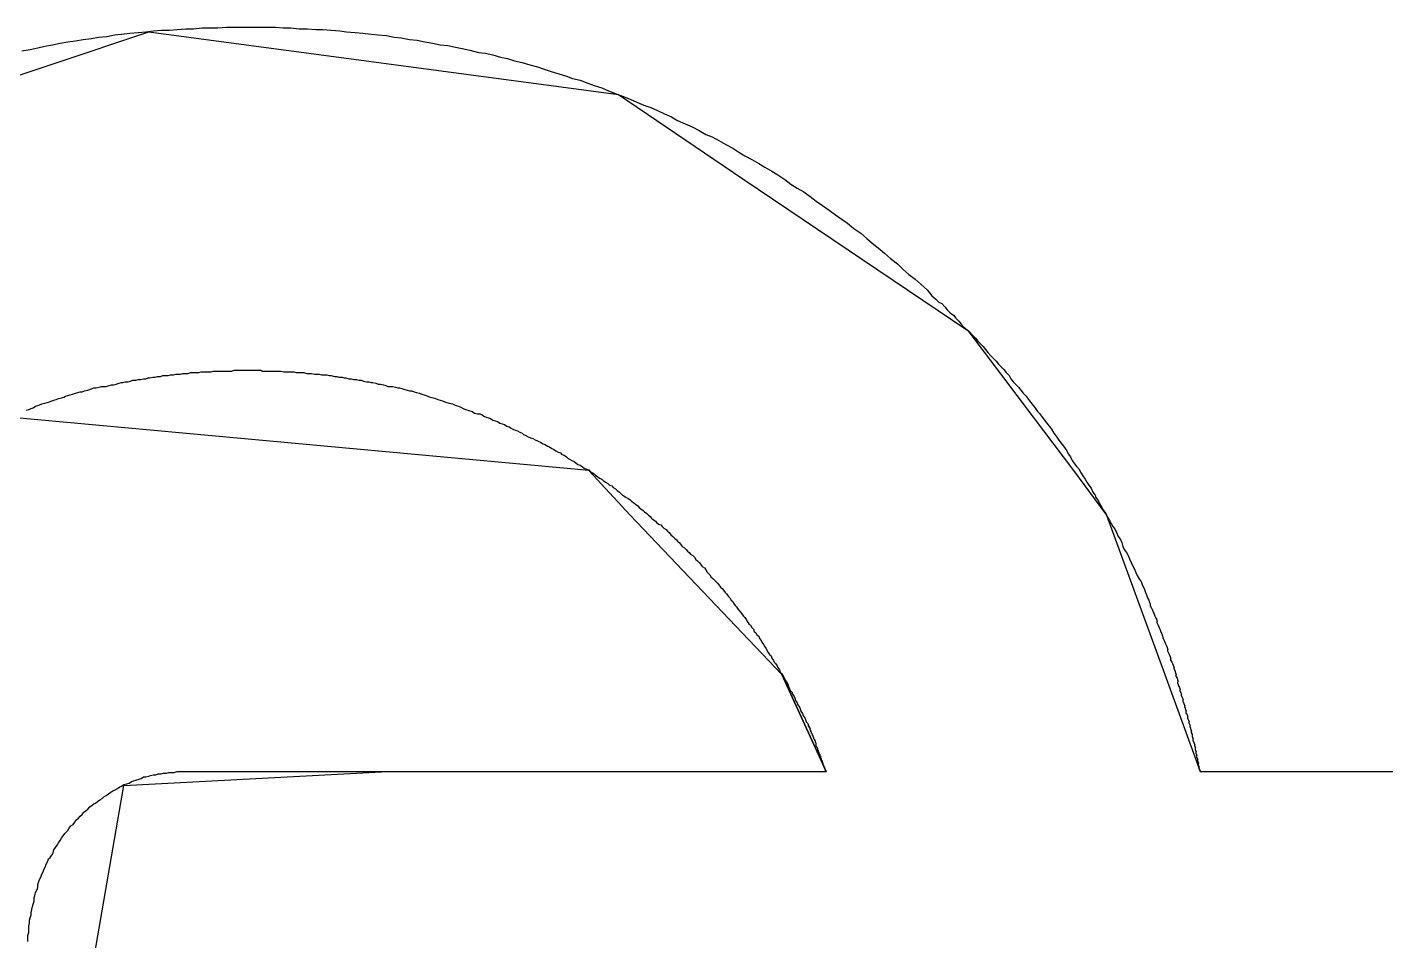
# Model space of a CAD drawing. Extents: x -69.4 to 29.6, y -21.9 to 37.7.
# Drawn here: x -54.798 to -53.025, y 23.908 to 25.101 of the extents above; entities that cross this region are included whole.
import ezdxf

# ---------------------------------------------------------------- set-up
doc = ezdxf.new("R2010")
doc.units = 0
doc.layers.add('gto', color=5, linetype='CONTINUOUS')

msp = doc.modelspace()

# ---------------------------------------------------------------- linework, layer by layer
at = {"layer": 'gto', "color": 5}
for points in [[(-54.80511, 25.07005), (-54.79411, 25.07205), (-54.78411, 25.07405), (-54.77511, 25.07605), (-54.76511, 25.07805), (-54.75511, 25.08005), (-54.745109, 25.08205), (-54.735109, 25.08305), (-54.725109, 25.08505), (-54.714109, 25.08605), (-54.705109, 25.08805), (-54.694109, 25.08905), (-54.684109, 25.09105), (-54.675109, 25.09205), (-54.664109, 25.09305), (-54.653109, 25.09405), (-54.643109, 25.09505), (-54.633109, 25.09605), (-54.623109, 25.09705), (-54.612109, 25.09705), (-54.602109, 25.09805), (-54.591109, 25.09905), (-54.581109, 25.09905), (-54.570109, 25.10005), (-54.560109, 25.10005), (-54.549109, 25.10005), (-54.538109, 25.10105), (-54.528109, 25.10105), (-54.517109, 25.10105), (-54.506109, 25.10105), (-54.495109, 25.10105), (-54.485109, 25.10105), (-54.474109, 25.10105), (-54.464109, 25.10005), (-54.454109, 25.10005), (-54.443109, 25.09905), (-54.432109, 25.09905), (-54.421109, 25.09805), (-54.412109, 25.09805), (-54.401109, 25.09705), (-54.390109, 25.09605), (-54.381109, 25.09505), (-54.370109, 25.09405), (-54.360109, 25.09305), (-54.349109, 25.09205), (-54.340109, 25.09105), (-54.329109, 25.09005), (-54.319109, 25.08805), (-54.310109, 25.08705), (-54.299109, 25.08505), (-54.289109, 25.08405), (-54.279109, 25.08205), (-54.269109, 25.08005), (-54.259109, 25.07805), (-54.249108, 25.07705), (-54.239108, 25.07505), (-54.230108, 25.07305), (-54.220108, 25.07105), (-54.209108, 25.06805), (-54.200108, 25.06705), (-54.190108, 25.06505), (-54.180108, 25.06205), (-54.171108, 25.06005), (-54.162108, 25.05705), (-54.152108, 25.05505), (-54.142108, 25.05205), (-54.132108, 25.04905), (-54.123108, 25.04605), (-54.114108, 25.04305), (-54.104108, 25.04005), (-54.094108, 25.03705), (-54.086108, 25.03405), (-54.076108, 25.03205), (-54.066108, 25.02805), (-54.058108, 25.02505), (-54.048108, 25.02205), (-54.039108, 25.01805), (-54.029108, 25.01405), (-54.021108, 25.01105), (-54.011108, 25.00705), (-54.002108, 25.00305), (-53.993108, 24.99905), (-53.984108, 24.99605), (-53.975108, 24.99205), (-53.966108, 24.98805), (-53.957108, 24.98405), (-53.949108, 24.97905), (-53.939108, 24.97505), (-53.930108, 24.97105), (-53.921108, 24.96605), (-53.912108, 24.96105), (-53.904108, 24.95805), (-53.895108, 24.95305), (-53.886108, 24.94805), (-53.877108, 24.94305), (-53.869108, 24.93805), (-53.861108, 24.93305), (-53.852108, 24.92805), (-53.843108, 24.92305), (-53.835108, 24.91805), (-53.826108, 24.91305), (-53.818108, 24.90805), (-53.809108, 24.90205), (-53.801108, 24.89605), (-53.793108, 24.89105), (-53.784108, 24.88605), (-53.776108, 24.88005), (-53.768108, 24.87405), (-53.760108, 24.86805), (-53.751108, 24.86205), (-53.743107, 24.85605), (-53.734107, 24.85005), (-53.727107, 24.84505), (-53.719107, 24.83805), (-53.710107, 24.83205), (-53.702107, 24.82505), (-53.695107, 24.81905), (-53.687107, 24.81305), (-53.679107, 24.80605), (-53.671107, 24.79905), (-53.662107, 24.79205), (-53.655107, 24.78505), (-53.647107, 24.77805), (-53.639107, 24.77205), (-53.631107, 24.76505), (-53.623107, 24.75805), (-53.617107, 24.75005), (-53.612107, 24.746049), (-53.608107, 24.742049), (-53.604107, 24.740049), (-53.600107, 24.736049), (-53.597107, 24.732049), (-53.593107, 24.728049), (-53.589107, 24.725049), (-53.586107, 24.721049), (-53.582107, 24.717049), (-53.579107, 24.713049), (-53.575107, 24.709049), (-53.571107, 24.706049), (-53.568107, 24.703049), (-53.564107, 24.699049), (-53.560107, 24.695049), (-53.557107, 24.691049), (-53.553107, 24.687049), (-53.550107, 24.684049), (-53.547107, 24.680049), (-53.544107, 24.676049), (-53.540107, 24.672049), (-53.537107, 24.669049), (-53.533107, 24.665049), (-53.530107, 24.661049), (-53.526107, 24.657049), (-53.523107, 24.654049), (-53.520107, 24.650049), (-53.516107, 24.646049), (-53.514107, 24.642049), (-53.511107, 24.638049), (-53.507107, 24.634049), (-53.504107, 24.631049), (-53.501107, 24.627049), (-53.498107, 24.623049), (-53.494107, 24.619049), (-53.491107, 24.615049), (-53.488107, 24.611049), (-53.485107, 24.607049), (-53.482107, 24.603049), (-53.479107, 24.599049), (-53.476107, 24.596049), (-53.473107, 24.592049), (-53.470107, 24.588049), (-53.467107, 24.584049), (-53.464107, 24.580049), (-53.461107, 24.576049), (-53.458107, 24.571049), (-53.455107, 24.567049), (-53.452107, 24.563049), (-53.450107, 24.560049), (-53.447107, 24.556049), (-53.444107, 24.552049), (-53.441107, 24.548049), (-53.439107, 24.544049), (-53.436107, 24.540049), (-53.434107, 24.535049), (-53.431107, 24.531049), (-53.428107, 24.527049), (-53.425107, 24.524049), (-53.423107, 24.520049), (-53.420107, 24.515049), (-53.417107, 24.511049), (-53.415107, 24.507049), (-53.412107, 24.503049), (-53.409107, 24.499049), (-53.407107, 24.494049), (-53.404107, 24.490049), (-53.403107, 24.487049), (-53.400107, 24.483049), (-53.398107, 24.478049), (-53.395107, 24.474049), (-53.393107, 24.470049), (-53.390107, 24.466049), (-53.388107, 24.461049), (-53.385107, 24.457049), (-53.383107, 24.453049), (-53.381107, 24.449049), (-53.378107, 24.445049), (-53.376107, 24.441049), (-53.374107, 24.436049), (-53.371107, 24.432049), (-53.369107, 24.428049), (-53.368107, 24.423049), (-53.366107, 24.419049), (-53.363107, 24.415049), (-53.361107, 24.411049), (-53.359107, 24.407049), (-53.357107, 24.402049), (-53.355107, 24.398049), (-53.353107, 24.394049), (-53.351107, 24.389049), (-53.349107, 24.385049), (-53.346107, 24.380049), (-53.344107, 24.377049), (-53.342107, 24.372049), (-53.340107, 24.368049), (-53.338107, 24.363049), (-53.337107, 24.360049), (-53.336107, 24.357049), (-53.335107, 24.355049), (-53.334107, 24.353049), (-53.333107, 24.350049), (-53.332107, 24.348049), (-53.332107, 24.346049), (-53.331107, 24.343049), (-53.330107, 24.342049), (-53.329107, 24.340049), (-53.328107, 24.337049), (-53.327107, 24.335049), (-53.326107, 24.332049), (-53.325107, 24.330049), (-53.324107, 24.328049), (-53.323107, 24.325049)], [(-54.88411, 25.01305), (-54.639109, 25.09505), (-54.026108, 25.01305), (-53.864108, 24.90305), (-53.570107, 24.705049), (-53.485107, 24.592049), (-53.432107, 24.522049), (-53.389107, 24.464049), (-53.313107, 24.256049), (-53.267107, 24.129048), (-52.789106, 24.129048)], [(-54.88411, 25.01305), (-54.639109, 25.09505)], [(-54.639109, 25.09505), (-54.026108, 25.01305)], [(-54.026108, 25.01305), (-53.864108, 24.90305)], [(-53.864108, 24.90305), (-53.570107, 24.705049)], [(-53.570107, 24.705049), (-53.485107, 24.592049)], [(-54.558109, 24.651049), (-54.555109, 24.652049)], [(-54.555109, 24.652049), (-54.551109, 24.652049)], [(-54.551109, 24.652049), (-54.548109, 24.652049)], [(-54.548109, 24.652049), (-54.545109, 24.652049)], [(-54.545109, 24.652049), (-54.541109, 24.652049)], [(-54.541109, 24.652049), (-54.538109, 24.652049)], [(-54.538109, 24.652049), (-54.534109, 24.652049)], [(-54.534109, 24.652049), (-54.531109, 24.652049)], [(-54.531109, 24.652049), (-54.528109, 24.653049)], [(-54.528109, 24.653049), (-54.525109, 24.653049)], [(-54.525109, 24.653049), (-54.521109, 24.653049)], [(-54.521109, 24.653049), (-54.518109, 24.653049)], [(-54.518109, 24.653049), (-54.514109, 24.653049)], [(-54.514109, 24.653049), (-54.511109, 24.653049)], [(-54.511109, 24.653049), (-54.507109, 24.653049)], [(-54.507109, 24.653049), (-54.504109, 24.653049)], [(-54.504109, 24.653049), (-54.500109, 24.653049)], [(-54.500109, 24.653049), (-54.497109, 24.653049)], [(-54.497109, 24.653049), (-54.493109, 24.653049)], [(-54.493109, 24.653049), (-54.491109, 24.652049)], [(-54.491109, 24.652049), (-54.487109, 24.652049)], [(-54.487109, 24.652049), (-54.484109, 24.652049)], [(-54.484109, 24.652049), (-54.480109, 24.652049)], [(-54.480109, 24.652049), (-54.477109, 24.652049)], [(-54.477109, 24.652049), (-54.473109, 24.652049)], [(-54.473109, 24.652049), (-54.470109, 24.652049)], [(-54.470109, 24.652049), (-54.467109, 24.652049)], [(-54.467109, 24.652049), (-54.463109, 24.651049)], [(-54.691109, 24.633049), (-54.688109, 24.634049)], [(-54.688109, 24.634049), (-54.685109, 24.634049)], [(-54.685109, 24.634049), (-54.682109, 24.635049)], [(-54.682109, 24.635049), (-54.678109, 24.636049)], [(-54.678109, 24.636049), (-54.675109, 24.637049)], [(-54.675109, 24.637049), (-54.673109, 24.637049)], [(-54.673109, 24.637049), (-54.670109, 24.638049)], [(-54.670109, 24.638049), (-54.666109, 24.638049)], [(-54.666109, 24.638049), (-54.663109, 24.639049)], [(-54.663109, 24.639049), (-54.660109, 24.640049)], [(-54.660109, 24.640049), (-54.656109, 24.640049)], [(-54.656109, 24.640049), (-54.653109, 24.641049)], [(-54.653109, 24.641049), (-54.650109, 24.641049)], [(-54.650109, 24.641049), (-54.646109, 24.642049)], [(-54.646109, 24.642049), (-54.643109, 24.642049)], [(-54.643109, 24.642049), (-54.640109, 24.643049)], [(-54.640109, 24.643049), (-54.638109, 24.643049)], [(-54.638109, 24.643049), (-54.634109, 24.644049)], [(-54.634109, 24.644049), (-54.631109, 24.644049)], [(-54.631109, 24.644049), (-54.628109, 24.645049)], [(-54.628109, 24.645049), (-54.624109, 24.645049)], [(-54.624109, 24.645049), (-54.621109, 24.646049)], [(-54.621109, 24.646049), (-54.617109, 24.646049)], [(-54.617109, 24.646049), (-54.614109, 24.646049)], [(-54.614109, 24.646049), (-54.611109, 24.647049)], [(-54.611109, 24.647049), (-54.607109, 24.647049)], [(-54.607109, 24.647049), (-54.604109, 24.648049)], [(-54.604109, 24.648049), (-54.602109, 24.648049)], [(-54.602109, 24.648049), (-54.598109, 24.648049)], [(-54.598109, 24.648049), (-54.595109, 24.649049)], [(-54.595109, 24.649049), (-54.591109, 24.649049)], [(-54.591109, 24.649049), (-54.588109, 24.649049)], [(-54.588109, 24.649049), (-54.585109, 24.650049)], [(-54.585109, 24.650049), (-54.581109, 24.650049)], [(-54.581109, 24.650049), (-54.578109, 24.650049)], [(-54.578109, 24.650049), (-54.574109, 24.650049)], [(-54.574109, 24.650049), (-54.571109, 24.651049)], [(-54.571109, 24.651049), (-54.568109, 24.651049)], [(-54.568109, 24.651049), (-54.565109, 24.651049)], [(-54.565109, 24.651049), (-54.562109, 24.651049)], [(-54.562109, 24.651049), (-54.558109, 24.651049)], [(-54.463109, 24.651049), (-54.460109, 24.651049)], [(-54.460109, 24.651049), (-54.457109, 24.651049)], [(-54.457109, 24.651049), (-54.454109, 24.651049)], [(-54.454109, 24.651049), (-54.450109, 24.651049)], [(-54.450109, 24.651049), (-54.447109, 24.650049)], [(-54.447109, 24.650049), (-54.444109, 24.650049)], [(-54.444109, 24.650049), (-54.440109, 24.650049)], [(-54.440109, 24.650049), (-54.437109, 24.650049)], [(-54.437109, 24.650049), (-54.433109, 24.649049)], [(-54.433109, 24.649049), (-54.430109, 24.649049)], [(-54.430109, 24.649049), (-54.427109, 24.649049)], [(-54.427109, 24.649049), (-54.423109, 24.648049)], [(-54.423109, 24.648049), (-54.421109, 24.648049)], [(-54.421109, 24.648049), (-54.417109, 24.648049)], [(-54.417109, 24.648049), (-54.414109, 24.647049)], [(-54.414109, 24.647049), (-54.411109, 24.647049)], [(-54.411109, 24.647049), (-54.407109, 24.647049)], [(-54.407109, 24.647049), (-54.404109, 24.646049)], [(-54.404109, 24.646049), (-54.401109, 24.646049)], [(-54.401109, 24.646049), (-54.397109, 24.645049)], [(-54.397109, 24.645049), (-54.394109, 24.645049)], [(-54.394109, 24.645049), (-54.391109, 24.644049)], [(-54.391109, 24.644049), (-54.387109, 24.644049)], [(-54.387109, 24.644049), (-54.384109, 24.643049)], [(-54.384109, 24.643049), (-54.382109, 24.643049)], [(-54.382109, 24.643049), (-54.378109, 24.642049)], [(-54.378109, 24.642049), (-54.375109, 24.642049)], [(-54.375109, 24.642049), (-54.372109, 24.641049)], [(-54.372109, 24.641049), (-54.368109, 24.641049)], [(-54.368109, 24.641049), (-54.365109, 24.640049)], [(-54.365109, 24.640049), (-54.362109, 24.640049)], [(-54.362109, 24.640049), (-54.359109, 24.639049)], [(-54.359109, 24.639049), (-54.355109, 24.638049)], [(-54.355109, 24.638049), (-54.352109, 24.638049)], [(-54.352109, 24.638049), (-54.349109, 24.637049)], [(-54.349109, 24.637049), (-54.347109, 24.637049)], [(-54.347109, 24.637049), (-54.343109, 24.636049)], [(-54.343109, 24.636049), (-54.340109, 24.635049)], [(-54.340109, 24.635049), (-54.337109, 24.635049)], [(-54.337109, 24.635049), (-54.333109, 24.634049)], [(-54.333109, 24.634049), (-54.330109, 24.633049)], [(-54.75711, 24.616049), (-54.75311, 24.617049)], [(-54.75311, 24.617049), (-54.75011, 24.618049)], [(-54.75011, 24.618049), (-54.748109, 24.619049)], [(-54.748109, 24.619049), (-54.745109, 24.620049)], [(-54.745109, 24.620049), (-54.742109, 24.621049)], [(-54.742109, 24.621049), (-54.739109, 24.622049)], [(-54.739109, 24.622049), (-54.735109, 24.623049)], [(-54.735109, 24.623049), (-54.732109, 24.624049)], [(-54.732109, 24.624049), (-54.729109, 24.625049)], [(-54.729109, 24.625049), (-54.726109, 24.625049)], [(-54.726109, 24.625049), (-54.723109, 24.626049)], [(-54.723109, 24.626049), (-54.719109, 24.627049)], [(-54.719109, 24.627049), (-54.716109, 24.628049)], [(-54.716109, 24.628049), (-54.713109, 24.629049)], [(-54.713109, 24.629049), (-54.711109, 24.630049)], [(-54.711109, 24.630049), (-54.708109, 24.630049)], [(-54.708109, 24.630049), (-54.704109, 24.631049)], [(-54.704109, 24.631049), (-54.701109, 24.632049)], [(-54.701109, 24.632049), (-54.698109, 24.632049)], [(-54.698109, 24.632049), (-54.695109, 24.632049)], [(-54.695109, 24.632049), (-54.691109, 24.633049)], [(-54.330109, 24.633049), (-54.327109, 24.632049)], [(-54.327109, 24.632049), (-54.324109, 24.632049)], [(-54.324109, 24.632049), (-54.321109, 24.632049)], [(-54.321109, 24.632049), (-54.317109, 24.631049)], [(-54.317109, 24.631049), (-54.314109, 24.630049)], [(-54.314109, 24.630049), (-54.312109, 24.630049)], [(-54.312109, 24.630049), (-54.309109, 24.629049)], [(-54.309109, 24.629049), (-54.305109, 24.628049)], [(-54.305109, 24.628049), (-54.302109, 24.627049)], [(-54.302109, 24.627049), (-54.299109, 24.626049)], [(-54.299109, 24.626049), (-54.296109, 24.626049)], [(-54.296109, 24.626049), (-54.293109, 24.625049)], [(-54.293109, 24.625049), (-54.290109, 24.624049)], [(-54.290109, 24.624049), (-54.286109, 24.623049)], [(-54.286109, 24.623049), (-54.283109, 24.622049)], [(-54.283109, 24.622049), (-54.280109, 24.621049)], [(-54.280109, 24.621049), (-54.277109, 24.620049)], [(-54.277109, 24.620049), (-54.275109, 24.619049)], [(-54.275109, 24.619049), (-54.272109, 24.618049)], [(-54.272109, 24.618049), (-54.268109, 24.617049)], [(-54.268109, 24.617049), (-54.265109, 24.616049)], [(-54.79911, 24.601049), (-54.79611, 24.602049)], [(-54.79611, 24.602049), (-54.79311, 24.603049)], [(-54.79311, 24.603049), (-54.79011, 24.604049)], [(-54.79011, 24.604049), (-54.78711, 24.606049)], [(-54.78711, 24.606049), (-54.78411, 24.607049)], [(-54.78411, 24.607049), (-54.78211, 24.608049)], [(-54.78211, 24.608049), (-54.77911, 24.609049)], [(-54.77911, 24.609049), (-54.77511, 24.610049)], [(-54.77511, 24.610049), (-54.77211, 24.611049)], [(-54.77211, 24.611049), (-54.76911, 24.612049)], [(-54.76911, 24.612049), (-54.76611, 24.613049)], [(-54.76611, 24.613049), (-54.76311, 24.614049)], [(-54.76311, 24.614049), (-54.76011, 24.615049)], [(-54.76011, 24.615049), (-54.75711, 24.616049)], [(-54.265109, 24.616049), (-54.262109, 24.615049)], [(-54.262109, 24.615049), (-54.259109, 24.614049)], [(-54.259109, 24.614049), (-54.256109, 24.613049)], [(-54.256109, 24.613049), (-54.253109, 24.612049)], [(-54.253109, 24.612049), (-54.250109, 24.611049)], [(-54.250109, 24.611049), (-54.247108, 24.610049)], [(-54.247108, 24.610049), (-54.243108, 24.609049)], [(-54.243108, 24.609049), (-54.240108, 24.608049)], [(-54.240108, 24.608049), (-54.238108, 24.607049)], [(-54.238108, 24.607049), (-54.235108, 24.606049)], [(-54.235108, 24.606049), (-54.232108, 24.605049)], [(-54.232108, 24.605049), (-54.229108, 24.603049)], [(-54.229108, 24.603049), (-54.226108, 24.602049)], [(-54.226108, 24.602049), (-54.223108, 24.601049)], [(-54.223108, 24.601049), (-54.220108, 24.600049)], [(-54.220108, 24.600049), (-54.217108, 24.599049)], [(-54.217108, 24.599049), (-54.214108, 24.597049)], [(-54.82211, 24.592049), (-54.88211, 24.522049), (-54.93111, 24.465049), (-55.288111, 24.049048), (-55.24011, 23.898048), (-55.07311, 23.368047), (-54.95211, 23.333047), (-54.350109, 23.161046), (-53.921108, 23.497047), (-53.779108, 23.608047), (-53.886108, 23.669047), (-54.555109, 23.669047), (-54.568109, 23.673047), (-54.737109, 23.736047), (-54.724109, 23.809048), (-54.672109, 24.111048), (-54.327109, 24.129048), (-53.755108, 24.129048), (-53.813108, 24.256049), (-54.011108, 24.464049), (-54.065108, 24.522049), (-54.82211, 24.592049)], [(-54.214108, 24.597049), (-54.210108, 24.596049)], [(-54.210108, 24.596049), (-54.207108, 24.596049)], [(-54.207108, 24.596049), (-54.204108, 24.595049)], [(-54.204108, 24.595049), (-54.202108, 24.593049)], [(-54.202108, 24.593049), (-54.199108, 24.592049)], [(-54.199108, 24.592049), (-54.196108, 24.591049)], [(-54.196108, 24.591049), (-54.193108, 24.590049)], [(-54.193108, 24.590049), (-54.190108, 24.588049)], [(-54.190108, 24.588049), (-54.187108, 24.587049)], [(-54.187108, 24.587049), (-54.184108, 24.586049)], [(-54.184108, 24.586049), (-54.181108, 24.584049)], [(-54.181108, 24.584049), (-54.178108, 24.583049)], [(-54.178108, 24.583049), (-54.175108, 24.582049)], [(-54.175108, 24.582049), (-54.172108, 24.580049)], [(-53.485107, 24.592049), (-53.432107, 24.522049)], [(-54.172108, 24.580049), (-54.169108, 24.579049)], [(-54.169108, 24.579049), (-54.167108, 24.578049)], [(-54.167108, 24.578049), (-54.164108, 24.576049)], [(-54.164108, 24.576049), (-54.161108, 24.575049)], [(-54.161108, 24.575049), (-54.158108, 24.574049)], [(-54.158108, 24.574049), (-54.155108, 24.572049)], [(-54.155108, 24.572049), (-54.152108, 24.571049)], [(-54.152108, 24.571049), (-54.150108, 24.569049)], [(-54.150108, 24.569049), (-54.147108, 24.568049)], [(-54.147108, 24.568049), (-54.144108, 24.566049)], [(-54.144108, 24.566049), (-54.141108, 24.565049)], [(-54.141108, 24.565049), (-54.138108, 24.564049)], [(-54.138108, 24.564049), (-54.135108, 24.562049)], [(-54.135108, 24.562049), (-54.132108, 24.561049)], [(-54.132108, 24.561049), (-54.130108, 24.560049)], [(-54.130108, 24.560049), (-54.128108, 24.559049)], [(-54.128108, 24.559049), (-54.125108, 24.557049)], [(-54.125108, 24.557049), (-54.122108, 24.556049)], [(-54.122108, 24.556049), (-54.119108, 24.554049)], [(-54.119108, 24.554049), (-54.116108, 24.553049)], [(-54.116108, 24.553049), (-54.113108, 24.551049)], [(-54.113108, 24.551049), (-54.111108, 24.550049)], [(-54.111108, 24.550049), (-54.108108, 24.548049)], [(-54.108108, 24.548049), (-54.105108, 24.546049)], [(-54.105108, 24.546049), (-54.102108, 24.545049)], [(-54.102108, 24.545049), (-54.100108, 24.543049)], [(-54.100108, 24.543049), (-54.097108, 24.542049)], [(-54.097108, 24.542049), (-54.094108, 24.540049)], [(-54.094108, 24.540049), (-54.092108, 24.538049)], [(-54.092108, 24.538049), (-54.090108, 24.537049)], [(-54.090108, 24.537049), (-54.087108, 24.535049)], [(-54.087108, 24.535049), (-54.084108, 24.534049)], [(-54.084108, 24.534049), (-54.082108, 24.532049)], [(-54.082108, 24.532049), (-54.079108, 24.530049)], [(-54.079108, 24.530049), (-54.076108, 24.529049)], [(-54.076108, 24.529049), (-54.073108, 24.527049)], [(-54.073108, 24.527049), (-54.071108, 24.525049)], [(-54.071108, 24.525049), (-54.068108, 24.524049)], [(-54.068108, 24.524049), (-54.065108, 24.523049)], [(-54.065108, 24.523049), (-54.063108, 24.521049)], [(-54.065108, 24.522049), (-54.011108, 24.464049)], [(-54.063108, 24.521049), (-54.060108, 24.519049)], [(-54.060108, 24.519049), (-54.058108, 24.518049)], [(-54.058108, 24.518049), (-54.056108, 24.516049)], [(-54.056108, 24.516049), (-54.053108, 24.514049)], [(-54.053108, 24.514049), (-54.051108, 24.512049)], [(-54.051108, 24.512049), (-54.048108, 24.511049)], [(-54.048108, 24.511049), (-54.046108, 24.509049)], [(-53.432107, 24.522049), (-53.389107, 24.464049)], [(-54.046108, 24.509049), (-54.043108, 24.507049)], [(-54.043108, 24.507049), (-54.040108, 24.505049)], [(-54.040108, 24.505049), (-54.038108, 24.503049)], [(-54.038108, 24.503049), (-54.035108, 24.502049)], [(-54.035108, 24.502049), (-54.033108, 24.500049)], [(-54.033108, 24.500049), (-54.030108, 24.498049)], [(-54.030108, 24.498049), (-54.028108, 24.496049)], [(-54.028108, 24.496049), (-54.025108, 24.494049)], [(-54.025108, 24.494049), (-54.023108, 24.492049)], [(-54.023108, 24.492049), (-54.021108, 24.490049)], [(-54.021108, 24.490049), (-54.019108, 24.489049)], [(-54.019108, 24.489049), (-54.016108, 24.487049)], [(-54.016108, 24.487049), (-54.014108, 24.486049)], [(-54.014108, 24.486049), (-54.011108, 24.484049)], [(-54.011108, 24.484049), (-54.009108, 24.482049)], [(-54.009108, 24.482049), (-54.006108, 24.480049)], [(-54.006108, 24.480049), (-54.004108, 24.478049)], [(-54.004108, 24.478049), (-54.001108, 24.476049)], [(-54.001108, 24.476049), (-53.999108, 24.474049)], [(-54.011108, 24.464049), (-53.813108, 24.256049)], [(-53.999108, 24.474049), (-53.997108, 24.472049)], [(-53.997108, 24.472049), (-53.994108, 24.470049)], [(-53.994108, 24.470049), (-53.992108, 24.468049)], [(-53.992108, 24.468049), (-53.989108, 24.466049)], [(-53.989108, 24.466049), (-53.987108, 24.464049)], [(-53.987108, 24.464049), (-53.985108, 24.462049)], [(-53.985108, 24.462049), (-53.983108, 24.460049)], [(-53.983108, 24.460049), (-53.981108, 24.458049)], [(-53.981108, 24.458049), (-53.978108, 24.456049)], [(-53.389107, 24.464049), (-53.313107, 24.256049)], [(-53.978108, 24.456049), (-53.976108, 24.454049)], [(-53.976108, 24.454049), (-53.974108, 24.452049)], [(-53.974108, 24.452049), (-53.971108, 24.451049)], [(-53.971108, 24.451049), (-53.969108, 24.449049)], [(-53.969108, 24.449049), (-53.967108, 24.447049)], [(-53.967108, 24.447049), (-53.964108, 24.445049)], [(-53.964108, 24.445049), (-53.962108, 24.443049)], [(-53.962108, 24.443049), (-53.960108, 24.441049)], [(-53.960108, 24.441049), (-53.958108, 24.438049)], [(-53.958108, 24.438049), (-53.955108, 24.436049)], [(-53.955108, 24.436049), (-53.953108, 24.434049)], [(-53.953108, 24.434049), (-53.951108, 24.432049)], [(-53.951108, 24.432049), (-53.949108, 24.430049)], [(-53.949108, 24.430049), (-53.947108, 24.428049)], [(-53.947108, 24.428049), (-53.945108, 24.426049)], [(-53.945108, 24.426049), (-53.943108, 24.423049)], [(-53.943108, 24.423049), (-53.940108, 24.421049)], [(-53.940108, 24.421049), (-53.938108, 24.419049)], [(-53.938108, 24.419049), (-53.936108, 24.417049)], [(-53.936108, 24.417049), (-53.934108, 24.415049)], [(-53.934108, 24.415049), (-53.932108, 24.413049)], [(-53.932108, 24.413049), (-53.929108, 24.411049)], [(-53.929108, 24.411049), (-53.927108, 24.409049)], [(-53.927108, 24.409049), (-53.925108, 24.406049)], [(-53.925108, 24.406049), (-53.923108, 24.404049)], [(-53.923108, 24.404049), (-53.921108, 24.402049)], [(-53.921108, 24.402049), (-53.919108, 24.400049)], [(-53.919108, 24.400049), (-53.917108, 24.397049)], [(-53.917108, 24.397049), (-53.914108, 24.395049)], [(-53.914108, 24.395049), (-53.912108, 24.393049)], [(-53.912108, 24.393049), (-53.911108, 24.390049)], [(-53.911108, 24.390049), (-53.909108, 24.388049)], [(-53.909108, 24.388049), (-53.907108, 24.386049)], [(-53.907108, 24.386049), (-53.905108, 24.383049)], [(-53.905108, 24.383049), (-53.903108, 24.381049)], [(-53.903108, 24.381049), (-53.901108, 24.379049)], [(-53.901108, 24.379049), (-53.899108, 24.377049)], [(-53.899108, 24.377049), (-53.897108, 24.375049)], [(-53.897108, 24.375049), (-53.895108, 24.373049)], [(-53.895108, 24.373049), (-53.893108, 24.370049)], [(-53.893108, 24.370049), (-53.891108, 24.368049)], [(-53.891108, 24.368049), (-53.889108, 24.366049)], [(-53.889108, 24.366049), (-53.887108, 24.363049)], [(-53.887108, 24.363049), (-53.885108, 24.361049)], [(-53.885108, 24.361049), (-53.883108, 24.358049)], [(-53.883108, 24.358049), (-53.881108, 24.356049)], [(-53.881108, 24.356049), (-53.879108, 24.353049)], [(-53.879108, 24.353049), (-53.877108, 24.351049)], [(-53.877108, 24.351049), (-53.876108, 24.349049)], [(-53.876108, 24.349049), (-53.874108, 24.346049)], [(-53.874108, 24.346049), (-53.872108, 24.344049)], [(-53.872108, 24.344049), (-53.871108, 24.342049)], [(-53.871108, 24.342049), (-53.869108, 24.340049)], [(-53.869108, 24.340049), (-53.867108, 24.337049)], [(-53.867108, 24.337049), (-53.865108, 24.335049)], [(-53.865108, 24.335049), (-53.863108, 24.332049)], [(-53.863108, 24.332049), (-53.861108, 24.330049)], [(-53.861108, 24.330049), (-53.859108, 24.327049)], [(-53.859108, 24.327049), (-53.858108, 24.325049)], [(-53.858108, 24.325049), (-53.856108, 24.322049)], [(-53.856108, 24.322049), (-53.854108, 24.320049)], [(-53.854108, 24.320049), (-53.852108, 24.317049)], [(-53.852108, 24.317049), (-53.850108, 24.315049)], [(-53.850108, 24.315049), (-53.849108, 24.312049)], [(-53.323107, 24.323049), (-53.323107, 24.325049)], [(-53.323107, 24.323049), (-53.322107, 24.321049), (-53.321107, 24.318049), (-53.320107, 24.316049), (-53.319107, 24.314049), (-53.318107, 24.311049), (-53.317107, 24.309049), (-53.316107, 24.306049), (-53.315107, 24.305049)], [(-53.849108, 24.312049), (-53.847108, 24.310049)], [(-53.847108, 24.310049), (-53.845108, 24.307049)], [(-53.845108, 24.307049), (-53.843108, 24.306049)], [(-53.843108, 24.306049), (-53.842108, 24.303049)], [(-53.842108, 24.303049), (-53.840108, 24.300049)], [(-53.840108, 24.300049), (-53.839108, 24.298049)], [(-53.839108, 24.298049), (-53.837108, 24.295049)], [(-53.315107, 24.303049), (-53.315107, 24.305049)], [(-53.315107, 24.303049), (-53.314107, 24.300049), (-53.313107, 24.298049), (-53.312107, 24.296049), (-53.311107, 24.293049), (-53.310107, 24.291049), (-53.309107, 24.288049)], [(-53.837108, 24.295049), (-53.836108, 24.293049)], [(-53.836108, 24.293049), (-53.834108, 24.290049)], [(-53.834108, 24.290049), (-53.832108, 24.287049)], [(-53.832108, 24.287049), (-53.831108, 24.285049)], [(-53.831108, 24.285049), (-53.829108, 24.282049)], [(-53.829108, 24.282049), (-53.827108, 24.280049)], [(-53.827108, 24.280049), (-53.826108, 24.277049)], [(-53.309107, 24.286049), (-53.309107, 24.288049)], [(-53.309107, 24.286049), (-53.308107, 24.284049), (-53.307107, 24.281049), (-53.306107, 24.279049), (-53.305107, 24.276049)], [(-53.826108, 24.277049), (-53.824108, 24.274049)], [(-53.824108, 24.274049), (-53.823108, 24.272049)], [(-53.823108, 24.272049), (-53.821108, 24.270049)], [(-53.821108, 24.270049), (-53.819108, 24.267049)], [(-53.819108, 24.267049), (-53.818108, 24.265049)], [(-53.818108, 24.265049), (-53.816108, 24.262049)], [(-53.816108, 24.262049), (-53.815108, 24.259049)], [(-53.305107, 24.274049), (-53.305107, 24.276049)], [(-53.305107, 24.274049), (-53.304107, 24.272049), (-53.303107, 24.270049), (-53.302107, 24.268049), (-53.301107, 24.265049)], [(-53.301107, 24.263049), (-53.301107, 24.265049)], [(-53.301107, 24.263049), (-53.300107, 24.261049), (-53.299107, 24.258049), (-53.298107, 24.256049)], [(-53.815108, 24.259049), (-53.813108, 24.257049)], [(-53.813108, 24.257049), (-53.811108, 24.254049)], [(-53.813108, 24.256049), (-53.755108, 24.129048)], [(-53.811108, 24.254049), (-53.810108, 24.251049)], [(-53.810108, 24.251049), (-53.808108, 24.248048)], [(-53.808108, 24.248048), (-53.807108, 24.246048)], [(-53.807108, 24.246048), (-53.805108, 24.243048)], [(-53.313107, 24.256049), (-53.267107, 24.129048)], [(-53.298107, 24.253049), (-53.298107, 24.256049)], [(-53.298107, 24.253049), (-53.297107, 24.251049), (-53.296107, 24.248048), (-53.296107, 24.246048)], [(-53.296107, 24.244048), (-53.296107, 24.246048)], [(-53.296107, 24.244048), (-53.295107, 24.241048), (-53.294107, 24.239048), (-53.293107, 24.236048)], [(-53.805108, 24.243048), (-53.804108, 24.240048)], [(-53.804108, 24.240048), (-53.803108, 24.237048)], [(-53.803108, 24.237048), (-53.802108, 24.235048)], [(-53.802108, 24.235048), (-53.800108, 24.233048)], [(-53.800108, 24.233048), (-53.799108, 24.230048)], [(-53.799108, 24.230048), (-53.797108, 24.227048)], [(-53.797108, 24.227048), (-53.796108, 24.225048)], [(-53.293107, 24.234048), (-53.293107, 24.236048)], [(-53.293107, 24.234048), (-53.292107, 24.232048), (-53.291107, 24.230048)], [(-53.291107, 24.228048), (-53.291107, 24.230048)], [(-53.291107, 24.228048), (-53.290107, 24.225048), (-53.289107, 24.223048)], [(-53.796108, 24.225048), (-53.795108, 24.222048)], [(-53.795108, 24.222048), (-53.793108, 24.219048)], [(-53.793108, 24.219048), (-53.792108, 24.216048)], [(-53.792108, 24.216048), (-53.790108, 24.213048)], [(-53.790108, 24.213048), (-53.789108, 24.211048)], [(-53.789108, 24.211048), (-53.788108, 24.208048)], [(-53.289107, 24.220048), (-53.289107, 24.223048)], [(-53.289107, 24.220048), (-53.288107, 24.218048), (-53.287107, 24.215048)], [(-53.287107, 24.213048), (-53.287107, 24.215048)], [(-53.287107, 24.213048), (-53.286107, 24.210048), (-53.285107, 24.208048)], [(-53.788108, 24.208048), (-53.786108, 24.205048)], [(-53.786108, 24.205048), (-53.785108, 24.202048)], [(-53.785108, 24.202048), (-53.783108, 24.199048)], [(-53.783108, 24.199048), (-53.782108, 24.197048)], [(-53.782108, 24.197048), (-53.781108, 24.194048)], [(-53.781108, 24.194048), (-53.779108, 24.192048)], [(-53.779108, 24.192048), (-53.778108, 24.189048)], [(-53.285107, 24.205048), (-53.285107, 24.208048)], [(-53.285107, 24.205048), (-53.284107, 24.203048), (-53.283107, 24.200048)], [(-53.283107, 24.198048), (-53.283107, 24.200048)], [(-53.283107, 24.198048), (-53.282107, 24.196048), (-53.281107, 24.194048)], [(-53.281107, 24.192048), (-53.281107, 24.194048)], [(-53.281107, 24.192048), (-53.280107, 24.189048)], [(-53.778108, 24.188048), (-53.778108, 24.189048)], [(-53.778108, 24.188048), (-53.777108, 24.188048)], [(-53.777108, 24.186048), (-53.777108, 24.187048), (-53.777108, 24.188048)], [(-53.777108, 24.186048), (-53.776108, 24.185048)], [(-53.776108, 24.183048), (-53.776108, 24.184048), (-53.776108, 24.185048)], [(-53.776108, 24.183048), (-53.775108, 24.183048)], [(-53.775108, 24.181048), (-53.775108, 24.182048), (-53.775108, 24.183048)], [(-53.775108, 24.181048), (-53.774108, 24.181048)], [(-53.774108, 24.179048), (-53.774108, 24.180048), (-53.774108, 24.181048)], [(-53.774108, 24.179048), (-53.773108, 24.178048)], [(-53.773108, 24.176048), (-53.773108, 24.177048), (-53.773108, 24.178048)], [(-53.773108, 24.176048), (-53.772108, 24.176048)], [(-53.772108, 24.174048), (-53.772108, 24.175048), (-53.772108, 24.176048)], [(-53.772108, 24.174048), (-53.771108, 24.174048)], [(-53.771108, 24.172048), (-53.771108, 24.173048), (-53.771108, 24.174048)], [(-53.280107, 24.187048), (-53.280107, 24.189048)], [(-53.280107, 24.187048), (-53.279107, 24.184048), (-53.278107, 24.182048)], [(-53.278107, 24.179048), (-53.278107, 24.182048)], [(-53.278107, 24.179048), (-53.277107, 24.177048)], [(-53.277107, 24.174048), (-53.277107, 24.177048)], [(-53.277107, 24.174048), (-53.276107, 24.172048)], [(-53.771108, 24.172048), (-53.770108, 24.171048)], [(-53.770108, 24.169048), (-53.770108, 24.170048), (-53.770108, 24.171048)], [(-53.770108, 24.169048), (-53.769108, 24.169048)], [(-53.769108, 24.167048), (-53.769108, 24.168048), (-53.769108, 24.169048)], [(-53.769108, 24.167048), (-53.768108, 24.166048)], [(-53.768108, 24.164048), (-53.768108, 24.165048), (-53.768108, 24.166048)], [(-53.768108, 24.162048), (-53.768108, 24.163048), (-53.768108, 24.164048)], [(-53.768108, 24.164048), (-53.768108, 24.164048)], [(-53.768108, 24.162048), (-53.767108, 24.161048)], [(-53.767108, 24.160048), (-53.767108, 24.160048), (-53.767108, 24.161048)], [(-53.767108, 24.160048), (-53.766108, 24.159048)], [(-53.766108, 24.157048), (-53.766108, 24.158048), (-53.766108, 24.159048)], [(-53.766108, 24.157048), (-53.765108, 24.156048)], [(-53.765108, 24.155048), (-53.765108, 24.156048)], [(-53.276107, 24.169048), (-53.276107, 24.172048)], [(-53.276107, 24.169048), (-53.275107, 24.167048), (-53.274107, 24.164048)], [(-53.274107, 24.162048), (-53.274107, 24.164048)], [(-53.274107, 24.162048), (-53.273107, 24.160048)], [(-53.273107, 24.157048), (-53.273107, 24.160048)], [(-53.273107, 24.157048), (-53.272107, 24.155048)], [(-53.765108, 24.155048), (-53.764108, 24.154048)], [(-53.764108, 24.152048), (-53.764108, 24.153048), (-53.764108, 24.154048)], [(-53.764108, 24.152048), (-53.763108, 24.151048)], [(-53.763108, 24.149048), (-53.763108, 24.150048), (-53.763108, 24.151048)], [(-53.763108, 24.149048), (-53.762108, 24.148048)], [(-53.762108, 24.146048), (-53.762108, 24.147048), (-53.762108, 24.148048)], [(-53.762108, 24.146048), (-53.761108, 24.146048)], [(-53.761108, 24.144048), (-53.761108, 24.145048), (-53.761108, 24.146048)], [(-53.761108, 24.144048), (-53.760108, 24.143048)], [(-53.760108, 24.141048), (-53.760108, 24.142048), (-53.760108, 24.143048)], [(-53.760108, 24.141048), (-53.759108, 24.140048)], [(-53.759108, 24.138048), (-53.759108, 24.139048), (-53.759108, 24.140048)], [(-53.759108, 24.138048), (-53.758108, 24.137048)], [(-53.272107, 24.152048), (-53.272107, 24.155048)], [(-53.272107, 24.152048), (-53.271107, 24.150048)], [(-53.271107, 24.147048), (-53.271107, 24.150048)], [(-53.271107, 24.147048), (-53.270107, 24.145048)], [(-53.270107, 24.142048), (-53.270107, 24.145048)], [(-53.270107, 24.142048), (-53.269107, 24.140048)], [(-53.269107, 24.137048), (-53.269107, 24.140048)], [(-54.79711, 23.907048), (-54.79711, 23.911048), (-54.79711, 23.915048), (-54.79611, 23.919048), (-54.79611, 23.923048), (-54.79611, 23.927048), (-54.79511, 23.931048), (-54.79511, 23.935048), (-54.79411, 23.938048), (-54.79311, 23.942048), (-54.79311, 23.945048), (-54.79211, 23.949048), (-54.79111, 23.953048), (-54.79011, 23.956048), (-54.78911, 23.960048), (-54.78911, 23.964048), (-54.78811, 23.967048), (-54.78711, 23.971048), (-54.78511, 23.975048), (-54.78411, 23.978048), (-54.78411, 23.981048), (-54.78311, 23.984048), (-54.78211, 23.988048), (-54.78011, 23.991048), (-54.77911, 23.995048), (-54.77711, 23.998048), (-54.77611, 24.002048), (-54.77411, 24.005048), (-54.77311, 24.008048), (-54.77111, 24.012048), (-54.77011, 24.015048), (-54.76811, 24.017048), (-54.76611, 24.020048), (-54.76411, 24.023048), (-54.76311, 24.027048), (-54.76111, 24.030048), (-54.75911, 24.033048), (-54.75711, 24.036048), (-54.75511, 24.039048), (-54.75311, 24.042048), (-54.75111, 24.045048), (-54.749109, 24.048048), (-54.747109, 24.050048), (-54.745109, 24.052048), (-54.743109, 24.055048), (-54.741109, 24.058048), (-54.738109, 24.060048), (-54.736109, 24.063048), (-54.734109, 24.066048), (-54.731109, 24.068048), (-54.729109, 24.071048), (-54.726109, 24.073048), (-54.724109, 24.076048), (-54.721109, 24.078048), (-54.719109, 24.080048), (-54.716109, 24.083048), (-54.713109, 24.085048), (-54.711109, 24.087048), (-54.709109, 24.088048), (-54.706109, 24.090048), (-54.703109, 24.092048), (-54.700109, 24.094048), (-54.698109, 24.096048), (-54.695109, 24.098048), (-54.692109, 24.100048), (-54.689109, 24.102048), (-54.686109, 24.104048), (-54.683109, 24.105048), (-54.680109, 24.107048), (-54.677109, 24.109048), (-54.675109, 24.110048), (-54.672109, 24.112048), (-54.668109, 24.113048), (-54.665109, 24.114048), (-54.662109, 24.116048), (-54.659109, 24.117048), (-54.656109, 24.118048), (-54.652109, 24.119048), (-54.649109, 24.120048), (-54.646109, 24.122048), (-54.643109, 24.122048), (-54.639109, 24.123048), (-54.637109, 24.124048), (-54.633109, 24.125048), (-54.630109, 24.125048), (-54.627109, 24.126048), (-54.623109, 24.126048), (-54.620109, 24.127048), (-54.616109, 24.127048), (-54.613109, 24.128048), (-54.609109, 24.128048), (-54.606109, 24.128048), (-54.602109, 24.129048), (-54.599109, 24.129048), (-54.596109, 24.129048), (-54.592109, 24.129048), (-54.591109, 24.129048), (-54.589109, 24.129048), (-54.588109, 24.129048), (-54.586109, 24.129048), (-54.583109, 24.129048), (-54.580109, 24.129048), (-54.576109, 24.129048), (-54.572109, 24.129048), (-54.567109, 24.129048), (-54.563109, 24.129048), (-54.558109, 24.129048), (-54.552109, 24.129048), (-54.546109, 24.129048), (-54.539109, 24.129048), (-54.532109, 24.129048), (-54.526109, 24.129048), (-54.518109, 24.129048), (-54.510109, 24.129048), (-54.502109, 24.129048), (-54.493109, 24.129048), (-54.485109, 24.129048), (-54.476109, 24.129048), (-54.466109, 24.129048), (-54.457109, 24.129048), (-54.447109, 24.129048), (-54.437109, 24.129048), (-54.426109, 24.129048), (-54.416109, 24.129048), (-54.405109, 24.129048), (-54.394109, 24.129048), (-54.383109, 24.129048), (-54.371109, 24.129048), (-54.360109, 24.129048), (-54.348109, 24.129048), (-54.336109, 24.129048), (-54.324109, 24.129048), (-54.312109, 24.129048), (-54.300109, 24.129048), (-54.287109, 24.129048), (-54.275109, 24.129048), (-54.262109, 24.129048), (-54.250109, 24.129048), (-54.237108, 24.129048), (-54.224108, 24.129048), (-54.211108, 24.129048), (-54.199108, 24.129048), (-54.186108, 24.129048), (-54.173108, 24.129048), (-54.160108, 24.129048), (-54.147108, 24.129048), (-54.134108, 24.129048), (-54.122108, 24.129048), (-54.109108, 24.129048), (-54.096108, 24.129048), (-54.084108, 24.129048), (-54.071108, 24.129048), (-54.058108, 24.129048), (-54.046108, 24.129048), (-54.034108, 24.129048), (-54.021108, 24.129048), (-54.010108, 24.129048), (-53.998108, 24.129048), (-53.986108, 24.129048), (-53.975108, 24.129048), (-53.963108, 24.129048), (-53.952108, 24.129048), (-53.941108, 24.129048), (-53.930108, 24.129048), (-53.919108, 24.129048), (-53.910108, 24.129048), (-53.899108, 24.129048), (-53.889108, 24.129048), (-53.879108, 24.129048), (-53.871108, 24.129048), (-53.861108, 24.129048), (-53.852108, 24.129048), (-53.844108, 24.129048), (-53.836108, 24.129048), (-53.828108, 24.129048), (-53.821108, 24.129048), (-53.813108, 24.129048), (-53.806108, 24.129048), (-53.801108, 24.129048), (-53.795108, 24.129048), (-53.789108, 24.129048), (-53.783108, 24.129048), (-53.778108, 24.129048), (-53.774108, 24.129048), (-53.770108, 24.129048), (-53.767108, 24.129048), (-53.764108, 24.129048), (-53.761108, 24.129048), (-53.759108, 24.129048), (-53.757108, 24.129048), (-53.756108, 24.129048), (-53.755108, 24.129048)], [(-54.672109, 24.111048), (-54.327109, 24.129048)], [(-53.758108, 24.135048), (-53.758108, 24.136048), (-53.758108, 24.137048)], [(-53.758108, 24.135048), (-53.757108, 24.135048)], [(-53.757108, 24.132048), (-53.757108, 24.133048), (-53.757108, 24.134048), (-53.757108, 24.135048)], [(-53.757108, 24.132048), (-53.756108, 24.132048)], [(-53.756108, 24.130048), (-53.756108, 24.131048), (-53.756108, 24.132048)], [(-53.756108, 24.130048), (-53.755108, 24.129048)], [(-53.269107, 24.137048), (-53.268107, 24.135048)], [(-53.268107, 24.132048), (-53.268107, 24.135048)], [(-53.268107, 24.132048), (-53.267107, 24.130048)], [(-53.267107, 24.129048), (-53.267107, 24.130048)], [(-53.267107, 24.129048), (-53.266107, 24.129048), (-53.265107, 24.129048), (-53.264107, 24.129048), (-53.262107, 24.129048), (-53.260107, 24.129048), (-53.259107, 24.129048), (-53.257107, 24.129048), (-53.254107, 24.129048), (-53.251107, 24.129048), (-53.248106, 24.129048), (-53.245106, 24.129048), (-53.241106, 24.129048), (-53.237106, 24.129048), (-53.233106, 24.129048), (-53.229106, 24.129048), (-53.225106, 24.129048), (-53.221106, 24.129048), (-53.216106, 24.129048), (-53.211106, 24.129048), (-53.206106, 24.129048), (-53.201106, 24.129048), (-53.195106, 24.129048), (-53.189106, 24.129048), (-53.185106, 24.129048), (-53.179106, 24.129048), (-53.172106, 24.129048), (-53.166106, 24.129048), (-53.160106, 24.129048), (-53.153106, 24.129048), (-53.147106, 24.129048), (-53.141106, 24.129048), (-53.134106, 24.129048), (-53.127106, 24.129048), (-53.120106, 24.129048), (-53.114106, 24.129048), (-53.106106, 24.129048), (-53.099106, 24.129048), (-53.092106, 24.129048), (-53.084106, 24.129048), (-53.078106, 24.129048), (-53.070106, 24.129048), (-53.063106, 24.129048), (-53.055106, 24.129048), (-53.048106, 24.129048), (-53.041106, 24.129048), (-53.034106, 24.129048), (-53.026106, 24.129048), (-53.018106, 24.129048)], [(-54.724109, 23.809048), (-54.672109, 24.111048)]]:
    msp.add_lwpolyline(points, dxfattribs=at)

doc.saveas('drawing.dxf')
